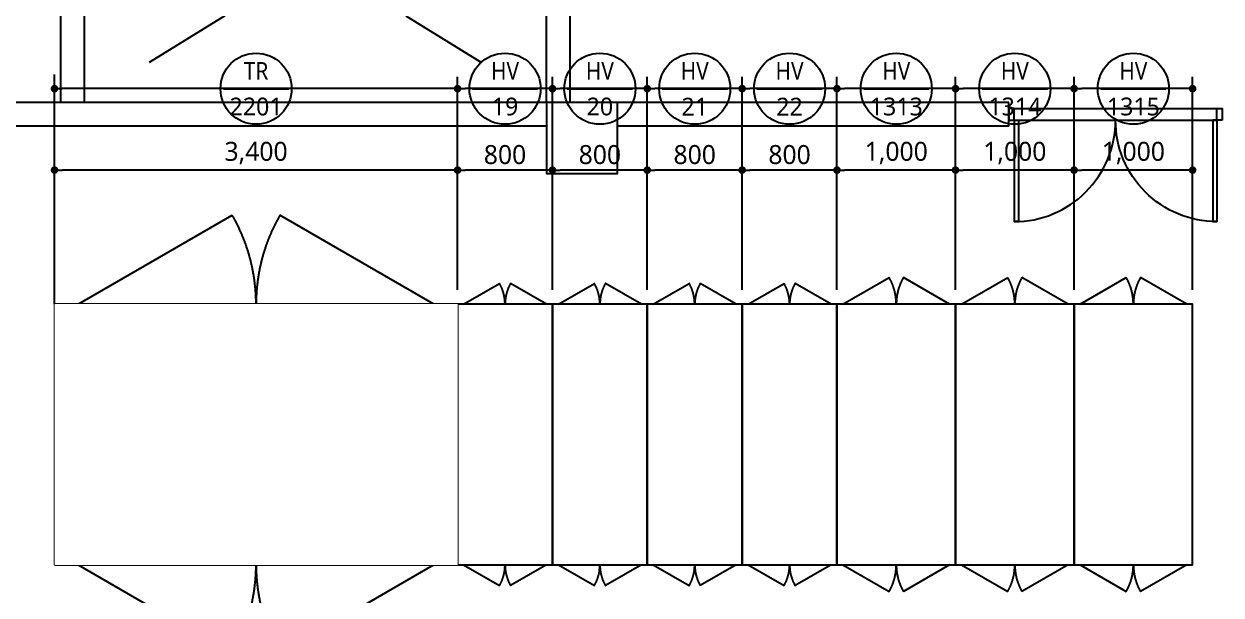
# Model space of a CAD drawing. Header units: millimetres. Extents: x 0 to 63075, y 0 to 44550.
# Drawn here: x 20236 to 30334, y 30637 to 35455 of the extents above; entities that cross this region are included whole.
import ezdxf
from ezdxf.enums import TextEntityAlignment as Align
from ezdxf.xclip import XClip

# ---------------------------------------------------------------- set-up
doc = ezdxf.new("R2010")
doc.units = ezdxf.units.MM
doc.header["$LTSCALE"] = 750
doc.header["$XCLIPFRAME"] = 0
for name, pattern in [('CEN', [62, 60, -1, 0, -1]), ('CENTER', [55, 50, -2, 1, -2]), ('HID', [0.2, 0.1, -0.1]), ('HIDDEN', [0.375, 0.25, -0.125])]:
    doc.linetypes.add(name, pattern=pattern)
doc.layers.get('Defpoints').update_dxf_attribs({"color": 167})
for name, color, linetype in [('arch', 8, 'Continuous'), ('cen', 1, 'CENTER'), ('DIM', 7, 'Continuous'), ('SYM', 3, 'Continuous'), ('XREF', 7, 'CEN'), ('수배전반', 3, 'Continuous')]:
    doc.layers.add(name, color=color, linetype=linetype)
doc.layers.add('건축도면', color=9, linetype='Continuous', lineweight=25)
doc.styles.add('GHS', font='malgun.ttf')
doc.styles.add('맑은고딕', font='malgun.ttf')
doc.dimstyles.new('Copy of PSD MI', dxfattribs={"dimscale": 100, "dimtxt": 1.5, "dimasz": 0.8, "dimexe": 1.25, "dimexo": 1.5, "dimgap": 0.6, "dimtad": 1, "dimdec": 0, "dimzin": 1, "dimdsep": 46, "dimlunit": 6, "dimtxsty": '맑은고딕', "dimblk": 'DOT', "dimcen": 2.5, "dimadec": 0, "dimazin": 0, "dimtfac": 1, "dimtdec": 0, "dimtix": 1, "dimtmove": 2, "dimatfit": 3, "dimfxl": 1, "dimtolj": 1, "dimtzin": 1, "dimarcsym": 0})

# ---------------------------------------------------------------- blocks, each defined once
blk = doc.blocks.new('XR-UT동', base_point=(461, 408))
at = {"layer": 'arch'}
for p, q in [((48740, 44176), (48740, 34576)), ((48940, 44176), (48940, 34576)), ((52840, 34576), (52840, 43976)), ((53040, 34576), (53040, 43976)), ((52840, 34576), (44440, 34576)), ((56740, 34576), (53440, 34576)), ((56740, 34376), (56740, 34576)), ((56785, 34526), (58495, 34526)), ((52840, 34376), (44440, 34376)), ((56740, 34376), (53440, 34376)), ((56785, 34426), (58495, 34426))]:
    blk.add_line(p, q, dxfattribs=at)
at = {"layer": 'arch', "linetype": 'HID', "ltscale": 10}
for p, q in [((48940, 36976), (52840, 34576)), ((52840, 36976), (48940, 34576))]:
    blk.add_line(p, q, dxfattribs=at)
at = {"layer": 'arch'}
for points in [[(53440, 34576), (52840, 34576), (52840, 33976), (53440, 33976)], [(56740, 34426), (56785, 34426), (56785, 34526), (56740, 34526)], [(58540, 34426), (58495, 34426), (58495, 34526), (58540, 34526)]]:
    blk.add_lwpolyline(points, close=True, dxfattribs=at)
for points in [[(56785, 34426), (56785, 33571, 0.414214), (57640, 34426, 0.414214)], [(58495, 34426), (58495, 33571, -0.414214), (57640, 34426, -0.414214)]]:
    blk.add_lwpolyline(points, format="xyb", dxfattribs=at)
for points in [[(56785, 34426), (56820, 34426), (56820, 33571), (56785, 33571)], [(58495, 34426), (58460, 34426), (58460, 33571), (58495, 33571)]]:
    blk.add_lwpolyline(points, dxfattribs=at)
blk = doc.blocks.new('DOT')
at = {"layer": 'cen', "color": 0, "linetype": 'ByBlock'}
blk.add_line((-0.5, 0), (-1, 0), dxfattribs=at)
at = {"layer": 'cen', "color": 0, "linetype": 'ByBlock', "const_width": 0.5}
blk.add_lwpolyline([(-0.25, 0, 1), (0.25, 0, 1)], format="xyb", close=True, dxfattribs=at)
blk = doc.blocks.new('*D58')
at = {"layer": 'Defpoints', "color": 0, "transparency": 16777216}
for p in [(20494, 34222), (20494, 33091), (23894, 33091)]:
    blk.add_point(p, dxfattribs=at)
at = {"layer": 'DIM', "color": 0, "lineweight": -2, "ltscale": 2, "transparency": 16777216}
for p, q in [((20494, 33211), (20494, 34322)), ((23894, 33211), (23894, 34322)), ((23830, 34222), (20558, 34222))]:
    blk.add_line(p, q, dxfattribs=at)
at = {"layer": 'DIM', "color": 0, "lineweight": -2, "transparency": 16777216, "xscale": 64, "yscale": 64, "zscale": 64, "rotation": 180}
blk.add_blockref('DOT', (20494, 34222), dxfattribs=at)
at = {"layer": 'DIM', "color": 0, "lineweight": -2, "transparency": 16777216, "xscale": 64, "yscale": 64, "zscale": 64}
blk.add_blockref('DOT', (23894, 34222), dxfattribs=at)
at = {"layer": 'DIM', "color": 3, "transparency": 16777216, "insert": (22194, 34366), "char_height": 160, "attachment_point": 5, "style": '맑은고딕'}
blk.add_mtext('\\A1;3,400', dxfattribs=at)
blk = doc.blocks.new('*D59')
at = {"layer": 'Defpoints', "color": 0, "transparency": 16777216}
for p in [(20494, 34909), (20494, 33091), (23894, 33091)]:
    blk.add_point(p, dxfattribs=at)
at = {"layer": 'DIM', "color": 0, "lineweight": -2, "ltscale": 2, "transparency": 16777216}
for p, q in [((20494, 33211), (20494, 35009)), ((23894, 33211), (23894, 35009)), ((23830, 34909), (20558, 34909))]:
    blk.add_line(p, q, dxfattribs=at)
at = {"layer": 'DIM', "color": 0, "lineweight": -2, "transparency": 16777216, "xscale": 64, "yscale": 64, "zscale": 64, "rotation": 180}
blk.add_blockref('DOT', (20494, 34909), dxfattribs=at)
at = {"layer": 'DIM', "color": 0, "lineweight": -2, "transparency": 16777216, "xscale": 64, "yscale": 64, "zscale": 64}
blk.add_blockref('DOT', (23894, 34909), dxfattribs=at)
blk = doc.blocks.new('*D60')
at = {"layer": 'Defpoints', "color": 0, "transparency": 16777216}
for p in [(23894, 34222), (23894, 33091), (24694, 33091)]:
    blk.add_point(p, dxfattribs=at)
at = {"layer": 'DIM', "color": 0, "lineweight": -2, "ltscale": 2, "transparency": 16777216}
for p, q in [((23894, 33211), (23894, 34322)), ((24694, 33211), (24694, 34322)), ((24630, 34222), (23958, 34222))]:
    blk.add_line(p, q, dxfattribs=at)
at = {"layer": 'DIM', "color": 0, "lineweight": -2, "transparency": 16777216, "xscale": 64, "yscale": 64, "zscale": 64, "rotation": 180}
blk.add_blockref('DOT', (23894, 34222), dxfattribs=at)
at = {"layer": 'DIM', "color": 0, "lineweight": -2, "transparency": 16777216, "xscale": 64, "yscale": 64, "zscale": 64}
blk.add_blockref('DOT', (24694, 34222), dxfattribs=at)
at = {"layer": 'DIM', "color": 3, "transparency": 16777216, "insert": (24294, 34352), "char_height": 160, "attachment_point": 5, "style": '맑은고딕'}
blk.add_mtext('\\A1;800', dxfattribs=at)
blk = doc.blocks.new('*D61')
at = {"layer": 'Defpoints', "color": 0, "transparency": 16777216}
for p in [(23894, 34909), (23894, 33091), (24694, 33091)]:
    blk.add_point(p, dxfattribs=at)
at = {"layer": 'DIM', "color": 0, "lineweight": -2, "ltscale": 2, "transparency": 16777216}
for p, q in [((23894, 33211), (23894, 35009)), ((24694, 33211), (24694, 35009)), ((24630, 34909), (23958, 34909))]:
    blk.add_line(p, q, dxfattribs=at)
at = {"layer": 'DIM', "color": 0, "lineweight": -2, "transparency": 16777216, "xscale": 64, "yscale": 64, "zscale": 64, "rotation": 180}
blk.add_blockref('DOT', (23894, 34909), dxfattribs=at)
at = {"layer": 'DIM', "color": 0, "lineweight": -2, "transparency": 16777216, "xscale": 64, "yscale": 64, "zscale": 64}
blk.add_blockref('DOT', (24694, 34909), dxfattribs=at)
blk = doc.blocks.new('*D62')
at = {"layer": 'Defpoints', "color": 0, "transparency": 16777216}
for p in [(24694, 34222), (24694, 33091), (25494, 33091)]:
    blk.add_point(p, dxfattribs=at)
at = {"layer": 'DIM', "color": 0, "lineweight": -2, "ltscale": 2, "transparency": 16777216}
for p, q in [((24694, 33211), (24694, 34322)), ((25494, 33211), (25494, 34322)), ((25430, 34222), (24758, 34222))]:
    blk.add_line(p, q, dxfattribs=at)
at = {"layer": 'DIM', "color": 0, "lineweight": -2, "transparency": 16777216, "xscale": 64, "yscale": 64, "zscale": 64, "rotation": 180}
blk.add_blockref('DOT', (24694, 34222), dxfattribs=at)
at = {"layer": 'DIM', "color": 0, "lineweight": -2, "transparency": 16777216, "xscale": 64, "yscale": 64, "zscale": 64}
blk.add_blockref('DOT', (25494, 34222), dxfattribs=at)
at = {"layer": 'DIM', "color": 3, "transparency": 16777216, "insert": (25094, 34352), "char_height": 160, "attachment_point": 5, "style": '맑은고딕'}
blk.add_mtext('\\A1;800', dxfattribs=at)
blk = doc.blocks.new('*D63')
at = {"layer": 'Defpoints', "color": 0, "transparency": 16777216}
for p in [(24694, 34909), (24694, 33091), (25494, 33091)]:
    blk.add_point(p, dxfattribs=at)
at = {"layer": 'DIM', "color": 0, "lineweight": -2, "ltscale": 2, "transparency": 16777216}
for p, q in [((24694, 33211), (24694, 35009)), ((25494, 33211), (25494, 35009)), ((25430, 34909), (24758, 34909))]:
    blk.add_line(p, q, dxfattribs=at)
at = {"layer": 'DIM', "color": 0, "lineweight": -2, "transparency": 16777216, "xscale": 64, "yscale": 64, "zscale": 64, "rotation": 180}
blk.add_blockref('DOT', (24694, 34909), dxfattribs=at)
at = {"layer": 'DIM', "color": 0, "lineweight": -2, "transparency": 16777216, "xscale": 64, "yscale": 64, "zscale": 64}
blk.add_blockref('DOT', (25494, 34909), dxfattribs=at)
blk = doc.blocks.new('*D64')
at = {"layer": 'Defpoints', "color": 0, "transparency": 16777216}
for p in [(25494, 34222), (25494, 33091), (26294, 33091)]:
    blk.add_point(p, dxfattribs=at)
at = {"layer": 'DIM', "color": 0, "lineweight": -2, "ltscale": 2, "transparency": 16777216}
for p, q in [((25494, 33211), (25494, 34322)), ((26294, 33211), (26294, 34322)), ((26230, 34222), (25558, 34222))]:
    blk.add_line(p, q, dxfattribs=at)
at = {"layer": 'DIM', "color": 0, "lineweight": -2, "transparency": 16777216, "xscale": 64, "yscale": 64, "zscale": 64, "rotation": 180}
blk.add_blockref('DOT', (25494, 34222), dxfattribs=at)
at = {"layer": 'DIM', "color": 0, "lineweight": -2, "transparency": 16777216, "xscale": 64, "yscale": 64, "zscale": 64}
blk.add_blockref('DOT', (26294, 34222), dxfattribs=at)
at = {"layer": 'DIM', "color": 3, "transparency": 16777216, "insert": (25894, 34352), "char_height": 160, "attachment_point": 5, "style": '맑은고딕'}
blk.add_mtext('\\A1;800', dxfattribs=at)
blk = doc.blocks.new('*D65')
at = {"layer": 'Defpoints', "color": 0, "transparency": 16777216}
for p in [(25494, 34909), (25494, 33091), (26294, 33091)]:
    blk.add_point(p, dxfattribs=at)
at = {"layer": 'DIM', "color": 0, "lineweight": -2, "ltscale": 2, "transparency": 16777216}
for p, q in [((25494, 33211), (25494, 35009)), ((26294, 33211), (26294, 35009)), ((26230, 34909), (25558, 34909))]:
    blk.add_line(p, q, dxfattribs=at)
at = {"layer": 'DIM', "color": 0, "lineweight": -2, "transparency": 16777216, "xscale": 64, "yscale": 64, "zscale": 64, "rotation": 180}
blk.add_blockref('DOT', (25494, 34909), dxfattribs=at)
at = {"layer": 'DIM', "color": 0, "lineweight": -2, "transparency": 16777216, "xscale": 64, "yscale": 64, "zscale": 64}
blk.add_blockref('DOT', (26294, 34909), dxfattribs=at)
blk = doc.blocks.new('*D66')
at = {"layer": 'Defpoints', "color": 0, "transparency": 16777216}
for p in [(26294, 34222), (26294, 33091), (27094, 33091)]:
    blk.add_point(p, dxfattribs=at)
at = {"layer": 'DIM', "color": 0, "lineweight": -2, "ltscale": 2, "transparency": 16777216}
for p, q in [((26294, 33211), (26294, 34322)), ((27094, 33211), (27094, 34322)), ((27030, 34222), (26358, 34222))]:
    blk.add_line(p, q, dxfattribs=at)
at = {"layer": 'DIM', "color": 0, "lineweight": -2, "transparency": 16777216, "xscale": 64, "yscale": 64, "zscale": 64, "rotation": 180}
blk.add_blockref('DOT', (26294, 34222), dxfattribs=at)
at = {"layer": 'DIM', "color": 0, "lineweight": -2, "transparency": 16777216, "xscale": 64, "yscale": 64, "zscale": 64}
blk.add_blockref('DOT', (27094, 34222), dxfattribs=at)
at = {"layer": 'DIM', "color": 3, "transparency": 16777216, "insert": (26694, 34352), "char_height": 160, "attachment_point": 5, "style": '맑은고딕'}
blk.add_mtext('\\A1;800', dxfattribs=at)
blk = doc.blocks.new('*D67')
at = {"layer": 'Defpoints', "color": 0, "transparency": 16777216}
for p in [(26294, 34909), (26294, 33091), (27094, 33091)]:
    blk.add_point(p, dxfattribs=at)
at = {"layer": 'DIM', "color": 0, "lineweight": -2, "ltscale": 2, "transparency": 16777216}
for p, q in [((26294, 33211), (26294, 35009)), ((27094, 33211), (27094, 35009)), ((27030, 34909), (26358, 34909))]:
    blk.add_line(p, q, dxfattribs=at)
at = {"layer": 'DIM', "color": 0, "lineweight": -2, "transparency": 16777216, "xscale": 64, "yscale": 64, "zscale": 64, "rotation": 180}
blk.add_blockref('DOT', (26294, 34909), dxfattribs=at)
at = {"layer": 'DIM', "color": 0, "lineweight": -2, "transparency": 16777216, "xscale": 64, "yscale": 64, "zscale": 64}
blk.add_blockref('DOT', (27094, 34909), dxfattribs=at)
blk = doc.blocks.new('*D68')
at = {"layer": 'Defpoints', "color": 0, "transparency": 16777216}
for p in [(27094, 34222), (27094, 33091), (28094, 33091)]:
    blk.add_point(p, dxfattribs=at)
at = {"layer": 'DIM', "color": 0, "lineweight": -2, "ltscale": 2, "transparency": 16777216}
for p, q in [((27094, 33211), (27094, 34322)), ((28094, 33211), (28094, 34322)), ((28030, 34222), (27158, 34222))]:
    blk.add_line(p, q, dxfattribs=at)
at = {"layer": 'DIM', "color": 0, "lineweight": -2, "transparency": 16777216, "xscale": 64, "yscale": 64, "zscale": 64, "rotation": 180}
blk.add_blockref('DOT', (27094, 34222), dxfattribs=at)
at = {"layer": 'DIM', "color": 0, "lineweight": -2, "transparency": 16777216, "xscale": 64, "yscale": 64, "zscale": 64}
blk.add_blockref('DOT', (28094, 34222), dxfattribs=at)
at = {"layer": 'DIM', "color": 3, "transparency": 16777216, "insert": (27594, 34366), "char_height": 160, "attachment_point": 5, "style": '맑은고딕'}
blk.add_mtext('\\A1;1,000', dxfattribs=at)
blk = doc.blocks.new('*D69')
at = {"layer": 'Defpoints', "color": 0, "transparency": 16777216}
for p in [(27094, 34909), (27094, 33091), (28094, 33091)]:
    blk.add_point(p, dxfattribs=at)
at = {"layer": 'DIM', "color": 0, "lineweight": -2, "ltscale": 2, "transparency": 16777216}
for p, q in [((27094, 33211), (27094, 35009)), ((28094, 33211), (28094, 35009)), ((28030, 34909), (27158, 34909))]:
    blk.add_line(p, q, dxfattribs=at)
at = {"layer": 'DIM', "color": 0, "lineweight": -2, "transparency": 16777216, "xscale": 64, "yscale": 64, "zscale": 64, "rotation": 180}
blk.add_blockref('DOT', (27094, 34909), dxfattribs=at)
at = {"layer": 'DIM', "color": 0, "lineweight": -2, "transparency": 16777216, "xscale": 64, "yscale": 64, "zscale": 64}
blk.add_blockref('DOT', (28094, 34909), dxfattribs=at)
blk = doc.blocks.new('*D70')
at = {"layer": 'Defpoints', "color": 0, "transparency": 16777216}
for p in [(28094, 34222), (28094, 33091), (29094, 33091)]:
    blk.add_point(p, dxfattribs=at)
at = {"layer": 'DIM', "color": 0, "lineweight": -2, "ltscale": 2, "transparency": 16777216}
for p, q in [((28094, 33211), (28094, 34322)), ((29094, 33211), (29094, 34322)), ((29030, 34222), (28158, 34222))]:
    blk.add_line(p, q, dxfattribs=at)
at = {"layer": 'DIM', "color": 0, "lineweight": -2, "transparency": 16777216, "xscale": 64, "yscale": 64, "zscale": 64, "rotation": 180}
blk.add_blockref('DOT', (28094, 34222), dxfattribs=at)
at = {"layer": 'DIM', "color": 0, "lineweight": -2, "transparency": 16777216, "xscale": 64, "yscale": 64, "zscale": 64}
blk.add_blockref('DOT', (29094, 34222), dxfattribs=at)
at = {"layer": 'DIM', "color": 3, "transparency": 16777216, "insert": (28594, 34366), "char_height": 160, "attachment_point": 5, "style": '맑은고딕'}
blk.add_mtext('\\A1;1,000', dxfattribs=at)
blk = doc.blocks.new('*D71')
at = {"layer": 'Defpoints', "color": 0, "transparency": 16777216}
for p in [(28094, 34909), (28094, 33091), (29094, 33091)]:
    blk.add_point(p, dxfattribs=at)
at = {"layer": 'DIM', "color": 0, "lineweight": -2, "ltscale": 2, "transparency": 16777216}
for p, q in [((28094, 33211), (28094, 35009)), ((29094, 33211), (29094, 35009)), ((29030, 34909), (28158, 34909))]:
    blk.add_line(p, q, dxfattribs=at)
at = {"layer": 'DIM', "color": 0, "lineweight": -2, "transparency": 16777216, "xscale": 64, "yscale": 64, "zscale": 64, "rotation": 180}
blk.add_blockref('DOT', (28094, 34909), dxfattribs=at)
at = {"layer": 'DIM', "color": 0, "lineweight": -2, "transparency": 16777216, "xscale": 64, "yscale": 64, "zscale": 64}
blk.add_blockref('DOT', (29094, 34909), dxfattribs=at)
blk = doc.blocks.new('*D72')
at = {"layer": 'Defpoints', "color": 0, "transparency": 16777216}
for p in [(29094, 34222), (29094, 33091), (30094, 33091)]:
    blk.add_point(p, dxfattribs=at)
at = {"layer": 'DIM', "color": 0, "lineweight": -2, "ltscale": 2, "transparency": 16777216}
for p, q in [((29094, 33211), (29094, 34322)), ((30094, 33211), (30094, 34322)), ((30030, 34222), (29158, 34222))]:
    blk.add_line(p, q, dxfattribs=at)
at = {"layer": 'DIM', "color": 0, "lineweight": -2, "transparency": 16777216, "xscale": 64, "yscale": 64, "zscale": 64, "rotation": 180}
blk.add_blockref('DOT', (29094, 34222), dxfattribs=at)
at = {"layer": 'DIM', "color": 0, "lineweight": -2, "transparency": 16777216, "xscale": 64, "yscale": 64, "zscale": 64}
blk.add_blockref('DOT', (30094, 34222), dxfattribs=at)
at = {"layer": 'DIM', "color": 3, "transparency": 16777216, "insert": (29594, 34366), "char_height": 160, "attachment_point": 5, "style": '맑은고딕'}
blk.add_mtext('\\A1;1,000', dxfattribs=at)
blk = doc.blocks.new('*D73')
at = {"layer": 'Defpoints', "color": 0, "transparency": 16777216}
for p in [(29094, 34909), (29094, 33091), (30094, 33091)]:
    blk.add_point(p, dxfattribs=at)
at = {"layer": 'DIM', "color": 0, "lineweight": -2, "ltscale": 2, "transparency": 16777216}
for p, q in [((29094, 33211), (29094, 35009)), ((30094, 33211), (30094, 35009)), ((30030, 34909), (29158, 34909))]:
    blk.add_line(p, q, dxfattribs=at)
at = {"layer": 'DIM', "color": 0, "lineweight": -2, "transparency": 16777216, "xscale": 64, "yscale": 64, "zscale": 64, "rotation": 180}
blk.add_blockref('DOT', (29094, 34909), dxfattribs=at)
at = {"layer": 'DIM', "color": 0, "lineweight": -2, "transparency": 16777216, "xscale": 64, "yscale": 64, "zscale": 64}
blk.add_blockref('DOT', (30094, 34909), dxfattribs=at)

msp = doc.modelspace()

# ---------------------------------------------------------------- linework, layer by layer
at = {"layer": 'DIM', "color": 6, "ltscale": 2}
for p, q in [((21919.2, 34908.5, 0), (22469.2, 34908.5, 0)), ((24019.2, 34908.5, 0), (24569.2, 34908.5, 0)), ((24819.2, 34908.5, 0), (25369.2, 34908.5, 0)), ((25619.2, 34908.5, 0), (26169.2, 34908.5, 0)), ((26419.2, 34908.5, 0), (26969.2, 34908.5, 0)), ((27319.2, 34908.5, 0), (27869.2, 34908.5, 0)), ((28319.2, 34908.5, 0), (28869.2, 34908.5, 0)), ((29319.2, 34908.5, 0), (29869.2, 34908.5, 0))]:
    msp.add_line(p, q, dxfattribs=at)
for centre in [(22194.2, 34908.5), (24294.2, 34908.5), (25094.2, 34908.5), (25894.2, 34908.5), (26694.2, 34908.5), (27594.2, 34908.5), (28594.2, 34908.5), (29594.2, 34908.5)]:
    msp.add_circle(centre, 300, dxfattribs=at)
at = {"layer": 'SYM'}
msp.add_line((20494.2, 33091.5), (20494.2, 35029), dxfattribs=at)
at = {"layer": 'SYM', "color": 6, "linetype": 'HIDDEN', "ltscale": 800}
for p, q in [((20694.2, 33091.5), (21993.3, 33841.5)), ((23694.2, 33091.5), (22395.2, 33841.5)), ((23944.2, 33091.5), (24247.4, 33266.5)), ((24644.2, 33091.5), (24341.1, 33266.5)), ((24744.2, 33091.5), (25047.4, 33266.5)), ((25444.2, 33091.5), (25141.1, 33266.5)), ((25544.2, 33091.5), (25847.4, 33266.5)), ((26244.2, 33091.5), (25941.1, 33266.5)), ((26344.2, 33091.5), (26647.4, 33266.5)), ((27044.2, 33091.5), (26741.1, 33266.5)), ((27144.2, 33091.5), (27534, 33316.5)), ((28044.2, 33091.5), (27654.5, 33316.5)), ((28144.2, 33091.5), (28534, 33316.5)), ((29044.2, 33091.5), (28654.5, 33316.5)), ((29144.2, 33091.5), (29534, 33316.5)), ((30044.2, 33091.5), (29654.5, 33316.5)), ((20694.2, 30891.5), (21993.3, 30141.5)), ((23694.2, 30891.5), (22395.2, 30141.5)), ((23944.2, 30891.5), (24247.4, 30716.5)), ((24644.2, 30891.5), (24341.1, 30716.5)), ((24744.2, 30891.5), (25047.4, 30716.5)), ((25444.2, 30891.5), (25141.1, 30716.5)), ((25544.2, 30891.5), (25847.4, 30716.5)), ((26244.2, 30891.5), (25941.1, 30716.5)), ((26344.2, 30891.5), (26647.4, 30716.5)), ((27044.2, 30891.5), (26741.1, 30716.5)), ((27144.2, 30891.5), (27534, 30666.5)), ((28044.2, 30891.5), (27654.5, 30666.5)), ((28144.2, 30891.5), (28534, 30666.5)), ((29044.2, 30891.5), (28654.5, 30666.5)), ((29144.2, 30891.5), (29534, 30666.5)), ((30044.2, 30891.5), (29654.5, 30666.5))]:
    msp.add_line(p, q, dxfattribs=at)
for centre, radius, start, end in [((20694.2, 33091.5), 1500, 0, 30), ((23694.2, 33091.5), 1500, 150, 180), ((23944.2, 33091.5), 350, 0, 30), ((24644.2, 33091.5), 350, 150, 180), ((24744.2, 33091.5), 350, 0, 30), ((25444.2, 33091.5), 350, 150, 180), ((25544.2, 33091.5), 350, 0, 30), ((26244.2, 33091.5), 350, 150, 180), ((26344.2, 33091.5), 350, 0, 30), ((27044.2, 33091.5), 350, 150, 180), ((27144.2, 33091.5), 450, 0, 30), ((28044.2, 33091.5), 450, 150, 180), ((28144.2, 33091.5), 450, 0, 30), ((29044.2, 33091.5), 450, 150, 180), ((29144.2, 33091.5), 450, 0, 30), ((30044.2, 33091.5), 450, 150, 180), ((20694.2, 30891.5), 1500, 330, 0), ((23694.2, 30891.5), 1500, 180, 210), ((23944.2, 30891.5), 350, 330, 0), ((24644.2, 30891.5), 350, 180, 210), ((24744.2, 30891.5), 350, 330, 0), ((25444.2, 30891.5), 350, 180, 210), ((25544.2, 30891.5), 350, 330, 0), ((26244.2, 30891.5), 350, 180, 210), ((26344.2, 30891.5), 350, 330, 0), ((27044.2, 30891.5), 350, 180, 210), ((27144.2, 30891.5), 450, 330, 0), ((28044.2, 30891.5), 450, 180, 210), ((28144.2, 30891.5), 450, 330, 0), ((29044.2, 30891.5), 450, 180, 210), ((29144.2, 30891.5), 450, 330, 0), ((30044.2, 30891.5), 450, 180, 210)]:
    msp.add_arc(centre, radius, start, end, dxfattribs=at)
at = {"layer": '건축도면'}
msp.add_line((20943.8, 33091.5), (21943.8, 33091.5), dxfattribs=at)
at = {"layer": '수배전반'}
for points in [[(20494.2, 30891.5), (23894.2, 30891.5), (23894.2, 33091.5), (20494.2, 33091.5)], [(23894.2, 30891.5), (24694.2, 30891.5), (24694.2, 33091.5), (23894.2, 33091.5)], [(24694.2, 30891.5), (25494.2, 30891.5), (25494.2, 33091.5), (24694.2, 33091.5)], [(25494.2, 30891.5), (26294.2, 30891.5), (26294.2, 33091.5), (25494.2, 33091.5)], [(26294.2, 30891.5), (27094.2, 30891.5), (27094.2, 33091.5), (26294.2, 33091.5)], [(27094.2, 30891.5), (28094.2, 30891.5), (28094.2, 33091.5), (27094.2, 33091.5)], [(28094.2, 30891.5), (29094.2, 30891.5), (29094.2, 33091.5), (28094.2, 33091.5)], [(29094.2, 30891.5), (30094.2, 30891.5), (30094.2, 33091.5), (29094.2, 33091.5)]]:
    msp.add_lwpolyline(points, close=True, dxfattribs=at)

# ---------------------------------------------------------------- block references
at = {"layer": 'XREF'}
ref = msp.add_blockref('XR-UT동', (-27735.2, 624.2), dxfattribs=at)
XClip(ref).set_block_clipping_path([(36233.0824204416, 7729.6409579753), (63778.0844075135, 36879.206167595)])

# ---------------------------------------------------------------- texts
at = {"layer": 'DIM', "color": 3, "style": 'GHS', "width": 0.9}
for s, p in [('TR', (22194.2, 35058.5)), ('HV', (24294.2, 35058.5)), ('HV', (25094.2, 35058.5)), ('HV', (25894.2, 35058.5)), ('HV', (26694.2, 35058.5)), ('HV', (27594.2, 35058.5)), ('HV', (28594.2, 35058.5)), ('HV', (29594.2, 35058.5))]:
    msp.add_text(s, height=150, dxfattribs=at).set_placement(p, align=Align.MIDDLE)
at = {"layer": 'DIM', "color": 3, "style": 'GHS'}
for s, p in [('2201', (22194.2, 34758.5)), ('19', (24294.2, 34758.5)), ('20', (25094.2, 34758.5)), ('21', (25894.2, 34758.5)), ('22', (26694.2, 34758.5)), ('1313', (27594.2, 34758.5)), ('1314', (28594.2, 34758.5)), ('1315', (29594.2, 34758.5))]:
    msp.add_text(s, height=150, dxfattribs=at).set_placement(p, align=Align.MIDDLE)

# ---------------------------------------------------------------- dimensions: what is measured, and where the dimension line sits
at = {"layer": 'DIM', "color": 6, "ltscale": 2}
for base, p1, p2, picture, middle in [((20494.2, 34908.5), (23894.2, 33091.5), (20494.2, 33091.5, 0), '*D59', (24544.2, 34488.3)), ((23894.2, 34908.5), (24694.2, 33091.5), (23894.2, 33091.5, 0), '*D61', (25344.2, 34488.3)), ((24694.2, 34908.5), (25494.2, 33091.5), (24694.2, 33091.5, 0), '*D63', (26144.2, 34488.3)), ((25494.2, 34908.5), (26294.2, 33091.5), (25494.2, 33091.5, 0), '*D65', (26944.2, 34488.3)), ((26294.2, 34908.5), (27094.2, 33091.5), (26294.2, 33091.5, 0), '*D67', (27744.2, 34488.3)), ((27094.2, 34908.5), (28094.2, 33091.5), (27094.2, 33091.5, 0), '*D69', (28544.2, 34488.3)), ((28094.2, 34908.5), (29094.2, 33091.5), (28094.2, 33091.5, 0), '*D71', (29544.2, 34488.3)), ((29094.2, 34908.5), (30094.2, 33091.5), (29094.2, 33091.5, 0), '*D73', (30544.2, 34488.3))]:
    dim = msp.add_linear_dim(base=base, p1=p1, p2=p2, angle=180, text=' ', dimstyle='Copy of PSD MI', override={"dimscale": 80, "dimtxt": 2, "dimblk": 'DOT', "dimclrt": 3, "dimfxl": 0.18}, dxfattribs=at)
    dim.commit()
    dim.dimension.update_dxf_attribs({"geometry": picture, "text_midpoint": middle, "dimtype": 128})
for base, p1, p2, picture, middle in [((20494.2, 34221.8), (23894.2, 33091.5), (20494.2, 33091.5), '*D58', (22194.2, 34365.8)), ((23894.2, 34221.8), (24694.2, 33091.5), (23894.2, 33091.5), '*D60', (24294.2, 34352.4)), ((24694.2, 34221.8), (25494.2, 33091.5), (24694.2, 33091.5), '*D62', (25094.2, 34352.4)), ((25494.2, 34221.8), (26294.2, 33091.5), (25494.2, 33091.5), '*D64', (25894.2, 34352.4)), ((26294.2, 34221.8), (27094.2, 33091.5), (26294.2, 33091.5), '*D66', (26694.2, 34352.4)), ((27094.2, 34221.8), (28094.2, 33091.5), (27094.2, 33091.5), '*D68', (27594.2, 34366.3)), ((28094.2, 34221.8), (29094.2, 33091.5), (28094.2, 33091.5), '*D70', (28594.2, 34366.3)), ((29094.2, 34221.8), (30094.2, 33091.5), (29094.2, 33091.5), '*D72', (29594.2, 34366.3))]:
    dim = msp.add_linear_dim(base=base, p1=p1, p2=p2, angle=180, dimstyle='Copy of PSD MI', override={"dimscale": 80, "dimtxt": 2, "dimblk": 'DOT', "dimclrt": 3, "dimfxl": 0.18}, dxfattribs=at)
    dim.commit()
    dim.dimension.update_dxf_attribs({"geometry": picture, "text_midpoint": middle})

# ---------------------------------------------------------------- next in the draw order: wipeouts: each hides what was drawn before it
msp.add_wipeout([(20494.2, 30891.5), (23894.2, 30891.5), (23894.2, 33091.5), (20494.2, 33091.5)]).dxf.layer = '수배전반'

doc.saveas('drawing.dxf')
